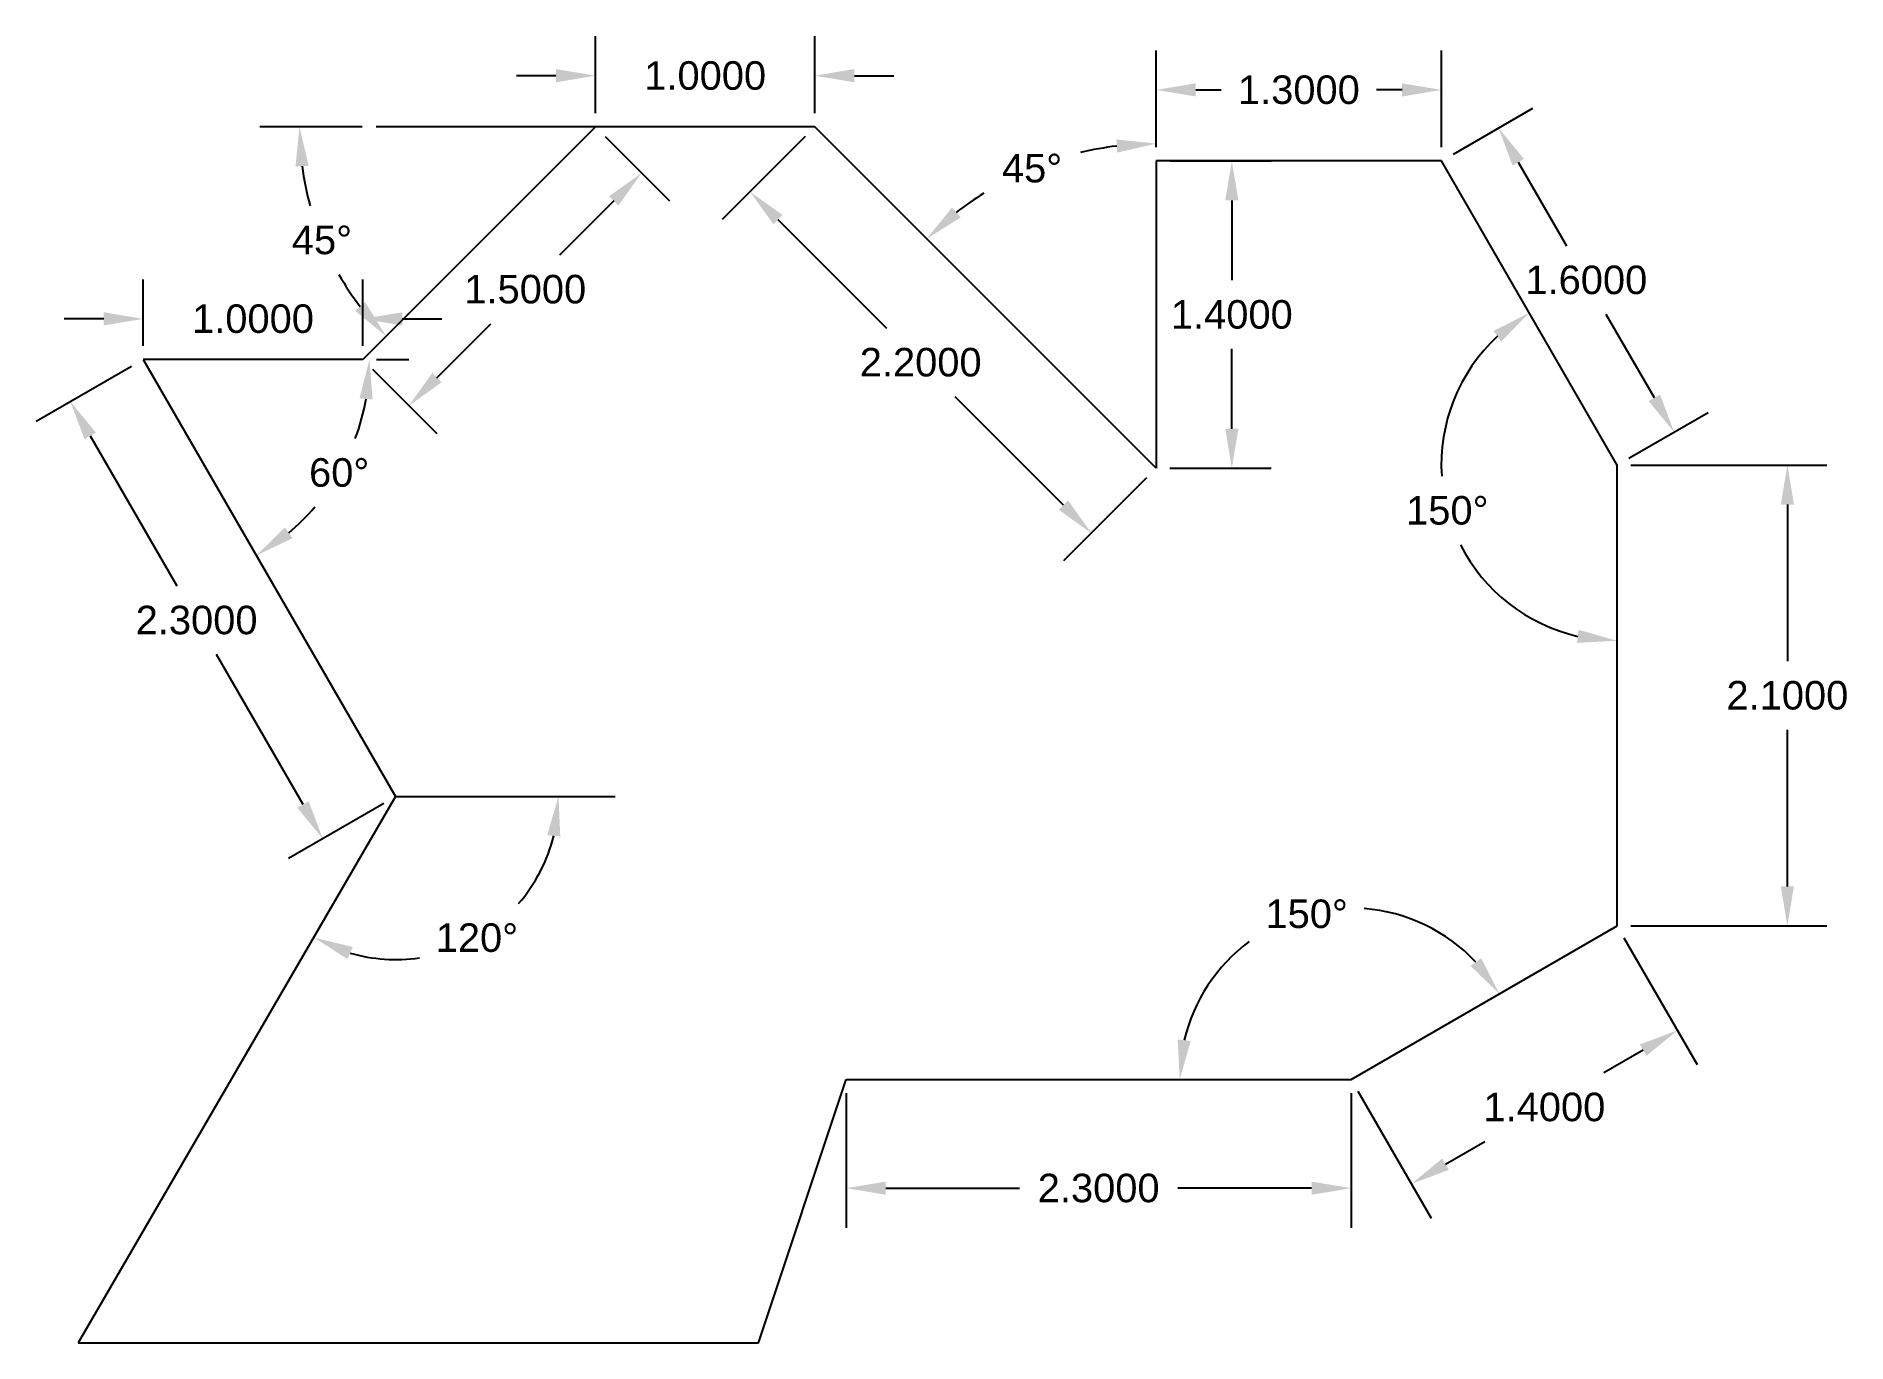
# Model space of a CAD drawing. Header units: inches. Extents: x 0.81 to 9.06, y 1 to 6.95.
import ezdxf

# ---------------------------------------------------------------- set-up
doc = ezdxf.new("R2010")
doc.units = ezdxf.units.IN
doc.header["$MEASUREMENT"] = 0
doc.styles.get("Standard").update_dxf_attribs({"font": 'arial.ttf', "height": 0.13})
doc.dimstyles.get("Standard").update_dxf_attribs({"dimtxt": 0.18, "dimasz": 0.18, "dimexe": 0.18, "dimexo": 0.0625, "dimgap": 0.09, "dimtad": 0, "dimtih": 1, "dimtoh": 1, "dimdec": 4, "dimzin": 0, "dimdsep": 46, "dimtxsty": 'Standard', "dimcen": 0.09, "dimadec": 0, "dimazin": 0, "dimtfac": 1, "dimtdec": 4, "dimtofl": 0, "dimtmove": 0, "dimatfit": 3, "dimfxl": 1, "dimtolj": 1, "dimtzin": 0, "dimarcsym": 0})

# ---------------------------------------------------------------- blocks, each defined once
blk = doc.blocks.new('*D2')
at = {"color": 0, "lineweight": -2, "transparency": 16777216}
for p, q in [((4.5, 2.1375), (4.5, 1.5245)), ((6.8, 2.1375), (6.8, 1.5245)), ((4.68, 1.7045), (5.2893, 1.7045)), ((6.62, 1.7045), (6.0107, 1.7045))]:
    blk.add_line(p, q, dxfattribs=at)
at = {"color": 0, "transparency": 16777216}
for points in [[(4.68, 1.7345), (4.68, 1.6745), (4.5, 1.7045)], [(6.62, 1.7345), (6.62, 1.6745), (6.8, 1.7045)]]:
    blk.add_solid(points, dxfattribs=at)
at = {"layer": 'Defpoints', "color": 0, "transparency": 16777216}
for p in [(4.5, 2.2), (6.8, 2.2), (6.8, 1.7045)]:
    blk.add_point(p, dxfattribs=at)
at = {"color": 0, "transparency": 16777216, "insert": (5.65, 1.7045), "char_height": 0.13, "attachment_point": 5}
blk.add_mtext('\\A1;2.3000', dxfattribs=at)
blk = doc.blocks.new('*D3')
at = {"color": 0, "lineweight": -2, "transparency": 16777216}
for start, end in [(43.23783, 85.60673), (126.45847, 166.76217)]:
    blk.add_arc((6.8, 2.2), 0.7808, start, end, dxfattribs=at)
at = {"color": 0, "transparency": 16777216}
for points in [[(7.3929, 2.7528), (7.3448, 2.717), (7.4762, 2.5904)], [(6.0697, 2.3753), (6.0101, 2.3823), (6.0192, 2.2)]]:
    blk.add_solid(points, dxfattribs=at)
at = {"layer": 'Defpoints', "color": 0, "transparency": 16777216}
for p in [(6.9356, 2.9689), (8.0124, 2.9), (4.5, 2.2), (6.8, 2.2), (6.8, 2.2)]:
    blk.add_point(p, dxfattribs=at)
at = {"color": 0, "transparency": 16777216, "insert": (6.5979, 2.9542), "char_height": 0.13, "attachment_point": 5}
blk.add_mtext('\\A1;150°', dxfattribs=at)
blk = doc.blocks.new('*D4')
at = {"color": 0, "lineweight": -2, "transparency": 16777216}
for p, q in [((8.0437, 2.8459), (8.3774, 2.2679)), ((8.1315, 2.3338), (7.952, 2.2301)), ((6.8312, 2.1459), (7.165, 1.5679)), ((7.2308, 1.8138), (7.4103, 1.9174))]:
    blk.add_line(p, q, dxfattribs=at)
at = {"color": 0, "transparency": 16777216}
for points in [[(8.1165, 2.3597), (8.1465, 2.3078), (8.2874, 2.4238)], [(7.2158, 1.8397), (7.2458, 1.7878), (7.075, 1.7238)]]:
    blk.add_solid(points, dxfattribs=at)
at = {"layer": 'Defpoints', "color": 0, "transparency": 16777216}
for p in [(8.0124, 2.9), (6.8, 2.2), (7.075, 1.7238)]:
    blk.add_point(p, dxfattribs=at)
at = {"color": 0, "transparency": 16777216, "insert": (7.6812, 2.0738), "char_height": 0.13, "attachment_point": 5}
blk.add_mtext('\\A1;1.4000', dxfattribs=at)
blk = doc.blocks.new('*D5')
at = {"color": 0, "lineweight": -2, "transparency": 16777216}
for p, q in [((8.0749, 5), (8.9686, 5)), ((8.7886, 4.82), (8.7886, 4.1064)), ((8.7886, 3.08), (8.7886, 3.7936)), ((8.0749, 2.9), (8.9686, 2.9))]:
    blk.add_line(p, q, dxfattribs=at)
at = {"color": 0, "transparency": 16777216}
for points in [[(8.7586, 4.82), (8.8186, 4.82), (8.7886, 5)], [(8.7586, 3.08), (8.8186, 3.08), (8.7886, 2.9)]]:
    blk.add_solid(points, dxfattribs=at)
at = {"layer": 'Defpoints', "color": 0, "transparency": 16777216}
for p in [(8.0124, 5), (8.0124, 2.9), (8.7886, 2.9)]:
    blk.add_point(p, dxfattribs=at)
at = {"color": 0, "transparency": 16777216, "insert": (8.7886, 3.95), "char_height": 0.13, "attachment_point": 5}
blk.add_mtext('\\A1;2.1000', dxfattribs=at)
blk = doc.blocks.new('*D6')
at = {"color": 0, "lineweight": -2, "transparency": 16777216}
for p, q in [((7.2666, 6.4169), (7.6283, 6.6257)), ((7.5624, 6.3798), (7.7821, 5.9993)), ((8.1824, 5.306), (7.9626, 5.6865)), ((8.0666, 5.0312), (8.4283, 5.2401))]:
    blk.add_line(p, q, dxfattribs=at)
at = {"color": 0, "transparency": 16777216}
for points in [[(7.5883, 6.3948), (7.5364, 6.3648), (7.4724, 6.5357)], [(8.2083, 5.321), (8.1564, 5.291), (8.2724, 5.1501)]]:
    blk.add_solid(points, dxfattribs=at)
at = {"layer": 'Defpoints', "color": 0, "transparency": 16777216}
for p in [(7.2124, 6.3856), (8.2724, 5.1501), (8.0124, 5)]:
    blk.add_point(p, dxfattribs=at)
at = {"color": 0, "transparency": 16777216, "insert": (7.8724, 5.8429), "char_height": 0.13, "attachment_point": 5}
blk.add_mtext('\\A1;1.6000', dxfattribs=at)
blk = doc.blocks.new('*D7')
at = {"color": 0, "lineweight": -2, "transparency": 16777216}
for p, q in [((5.9124, 6.4481), (5.9124, 6.8895)), ((7.2124, 6.4481), (7.2124, 6.8895)), ((6.0924, 6.7095), (6.2089, 6.7095)), ((7.0324, 6.7095), (6.9159, 6.7095))]:
    blk.add_line(p, q, dxfattribs=at)
at = {"color": 0, "transparency": 16777216}
for points in [[(6.0924, 6.7395), (6.0924, 6.6795), (5.9124, 6.7095)], [(7.0324, 6.7395), (7.0324, 6.6795), (7.2124, 6.7095)]]:
    blk.add_solid(points, dxfattribs=at)
at = {"layer": 'Defpoints', "color": 0, "transparency": 16777216}
for p in [(5.9124, 6.7095), (5.9124, 6.3856), (7.2124, 6.3856)]:
    blk.add_point(p, dxfattribs=at)
at = {"color": 0, "transparency": 16777216, "insert": (6.5624, 6.7095), "char_height": 0.13, "attachment_point": 5}
blk.add_mtext('\\A1;1.3000', dxfattribs=at)
blk = doc.blocks.new('*D8')
at = {"color": 0, "lineweight": -2, "transparency": 16777216}
for p, q in [((5.9749, 6.3856), (6.4368, 6.3856)), ((6.2568, 6.2056), (6.2568, 5.842)), ((6.2568, 5.1656), (6.2568, 5.5293)), ((5.9749, 4.9856), (6.4368, 4.9856))]:
    blk.add_line(p, q, dxfattribs=at)
at = {"color": 0, "transparency": 16777216}
for points in [[(6.2268, 6.2056), (6.2868, 6.2056), (6.2568, 6.3856)], [(6.2268, 5.1656), (6.2868, 5.1656), (6.2568, 4.9856)]]:
    blk.add_solid(points, dxfattribs=at)
at = {"layer": 'Defpoints', "color": 0, "transparency": 16777216}
for p in [(5.9124, 6.3856), (5.9124, 4.9856), (6.2568, 4.9856)]:
    blk.add_point(p, dxfattribs=at)
at = {"color": 0, "transparency": 16777216, "insert": (6.2568, 5.6856), "char_height": 0.13, "attachment_point": 5}
blk.add_mtext('\\A1;1.4000', dxfattribs=at)
blk = doc.blocks.new('*D9')
at = {"color": 0, "lineweight": -2, "transparency": 16777216}
for p, q in [((4.3126, 6.4971), (3.9338, 6.1183)), ((4.1884, 6.1183), (4.6825, 5.6241)), ((5.4895, 4.8172), (4.9953, 5.3114)), ((5.8682, 4.9414), (5.4895, 4.5627))]:
    blk.add_line(p, q, dxfattribs=at)
at = {"color": 0, "transparency": 16777216}
for points in [[(4.2096, 6.1395), (4.1672, 6.0971), (4.0611, 6.2456)], [(5.5107, 4.8384), (5.4682, 4.796), (5.6167, 4.6899)]]:
    blk.add_solid(points, dxfattribs=at)
at = {"layer": 'Defpoints', "color": 0, "transparency": 16777216}
for p in [(4.3568, 6.5413), (5.9124, 4.9856), (5.6167, 4.6899)]:
    blk.add_point(p, dxfattribs=at)
at = {"color": 0, "transparency": 16777216, "insert": (4.8389, 5.4678), "char_height": 0.13, "attachment_point": 5}
blk.add_mtext('\\A1;2.2000', dxfattribs=at)
blk = doc.blocks.new('*D10')
at = {"color": 0, "lineweight": -2, "transparency": 16777216}
for p, q in [((3.3568, 6.6038), (3.3568, 6.9542)), ((4.3568, 6.6038), (4.3568, 6.9542)), ((3.1768, 6.7742), (2.9968, 6.7742)), ((4.5368, 6.7742), (4.7168, 6.7742))]:
    blk.add_line(p, q, dxfattribs=at)
at = {"color": 0, "transparency": 16777216}
for points in [[(3.1768, 6.8042), (3.1768, 6.7442), (3.3568, 6.7742)], [(4.5368, 6.8042), (4.5368, 6.7442), (4.3568, 6.7742)]]:
    blk.add_solid(points, dxfattribs=at)
at = {"layer": 'Defpoints', "color": 0, "transparency": 16777216}
for p in [(4.3568, 6.7742), (3.3568, 6.5413), (4.3568, 6.5413)]:
    blk.add_point(p, dxfattribs=at)
at = {"color": 0, "transparency": 16777216, "insert": (3.8568, 6.7742), "char_height": 0.13, "attachment_point": 5}
blk.add_mtext('\\A1;1.0000', dxfattribs=at)
blk = doc.blocks.new('*D11')
at = {"color": 0, "lineweight": -2, "transparency": 16777216}
for p, q in [((3.401, 6.4971), (3.6944, 6.2036)), ((3.4399, 6.2036), (3.1932, 5.957)), ((2.6338, 5.3975), (2.8805, 5.6442)), ((2.3403, 5.4364), (2.6338, 5.143))]:
    blk.add_line(p, q, dxfattribs=at)
at = {"color": 0, "transparency": 16777216}
for points in [[(3.4187, 6.2249), (3.4611, 6.1824), (3.5672, 6.3309)], [(2.6126, 5.4188), (2.655, 5.3763), (2.5065, 5.2703)]]:
    blk.add_solid(points, dxfattribs=at)
at = {"layer": 'Defpoints', "color": 0, "transparency": 16777216}
for p in [(3.3568, 6.5413), (2.2961, 5.4806), (2.5065, 5.2703)]:
    blk.add_point(p, dxfattribs=at)
at = {"color": 0, "transparency": 16777216, "insert": (3.0368, 5.8006), "char_height": 0.13, "attachment_point": 5}
blk.add_mtext('\\A1;1.5000', dxfattribs=at)
blk = doc.blocks.new('*D12')
at = {"color": 0, "lineweight": -2, "transparency": 16777216}
for p, q in [((1.2961, 5.5431), (1.2961, 5.8461)), ((2.2961, 5.5431), (2.2961, 5.8461)), ((1.1161, 5.6661), (0.9361, 5.6661)), ((2.4761, 5.6661), (2.6561, 5.6661))]:
    blk.add_line(p, q, dxfattribs=at)
at = {"color": 0, "transparency": 16777216}
for points in [[(1.1161, 5.6961), (1.1161, 5.6361), (1.2961, 5.6661)], [(2.4761, 5.6961), (2.4761, 5.6361), (2.2961, 5.6661)]]:
    blk.add_solid(points, dxfattribs=at)
at = {"layer": 'Defpoints', "color": 0, "transparency": 16777216}
for p in [(1.2961, 5.6661), (1.2961, 5.4806), (2.2961, 5.4806)]:
    blk.add_point(p, dxfattribs=at)
at = {"color": 0, "transparency": 16777216, "insert": (1.7961, 5.6661), "char_height": 0.13, "attachment_point": 5}
blk.add_mtext('\\A1;1.0000', dxfattribs=at)
blk = doc.blocks.new('*D13')
at = {"color": 0, "lineweight": -2, "transparency": 16777216}
for p, q in [((1.242, 5.4494), (0.8081, 5.1988)), ((1.054, 5.133), (1.4487, 4.4493)), ((2.024, 3.4529), (1.6293, 4.1365)), ((2.392, 3.4575), (1.9581, 3.207))]:
    blk.add_line(p, q, dxfattribs=at)
at = {"color": 0, "transparency": 16777216}
for points in [[(1.08, 5.148), (1.028, 5.118), (0.964, 5.2888)], [(2.05, 3.4679), (1.998, 3.4379), (2.114, 3.297)]]:
    blk.add_solid(points, dxfattribs=at)
at = {"layer": 'Defpoints', "color": 0, "transparency": 16777216}
for p in [(1.2961, 5.4806), (2.4461, 3.4888), (2.114, 3.297)]:
    blk.add_point(p, dxfattribs=at)
at = {"color": 0, "transparency": 16777216, "insert": (1.539, 4.2929), "char_height": 0.13, "attachment_point": 5}
blk.add_mtext('\\A1;2.3000', dxfattribs=at)
blk = doc.blocks.new('*D14')
at = {"color": 0, "lineweight": -2, "transparency": 16777216}
for start, end in [(132.90408, 183.645), (207.00472, 257.09592)]:
    blk.add_arc((8.0124, 5), 0.8009, start, end, dxfattribs=at)
at = {"color": 0, "transparency": 16777216}
for points in [[(7.4494, 5.6108), (7.485, 5.5625), (7.612, 5.6936)], [(7.8369, 4.2491), (7.8302, 4.1895), (8.0124, 4.1991)]]:
    blk.add_solid(points, dxfattribs=at)
at = {"layer": 'Defpoints', "color": 0, "transparency": 16777216}
for p in [(7.2124, 6.3856), (7.2237, 5.1391), (8.0124, 5), (8.0124, 5), (8.0124, 2.9)]:
    blk.add_point(p, dxfattribs=at)
at = {"color": 0, "transparency": 16777216, "insert": (7.2388, 4.7927), "char_height": 0.13, "attachment_point": 5}
blk.add_mtext('\\A1;150°', dxfattribs=at)
blk = doc.blocks.new('*D15')
at = {"color": 0, "lineweight": -2, "transparency": 16777216}
blk.add_line((2.3586, 5.4806), (2.5069, 5.4806), dxfattribs=at)
for start, end in [(339.61681, 349.9821), (310.0179, 319.32988)]:
    blk.add_arc((1.2961, 5.4806), 1.0308, start, end, dxfattribs=at)
at = {"color": 0, "transparency": 16777216}
for points in [[(2.2813, 5.3039), (2.3411, 5.2987), (2.3269, 5.4806)], [(1.9762, 4.6666), (1.9418, 4.7158), (1.8115, 4.5879)]]:
    blk.add_solid(points, dxfattribs=at)
at = {"layer": 'Defpoints', "color": 0, "transparency": 16777216}
for p in [(1.2961, 5.4806), (1.2961, 5.4806), (2.2961, 5.4806), (2.0858, 4.818), (2.4461, 3.4888)]:
    blk.add_point(p, dxfattribs=at)
at = {"color": 0, "transparency": 16777216, "insert": (2.1888, 4.9652), "char_height": 0.13, "attachment_point": 5}
blk.add_mtext('\\A1;60°', dxfattribs=at)
blk = doc.blocks.new('*D16')
at = {"color": 0, "lineweight": -2, "transparency": 16777216}
blk.add_line((5.9124, 6.4481), (5.9124, 6.6447), dxfattribs=at)
for start, end in [(96.97697, 103.52409), (122.10772, 128.02303)]:
    blk.add_arc((5.9124, 4.9856), 1.4791, start, end, dxfattribs=at)
at = {"color": 0, "transparency": 16777216}
for points in [[(5.7309, 6.4837), (5.7346, 6.4238), (5.9124, 6.4647)], [(5.0212, 6.1284), (4.9815, 6.1733), (4.8666, 6.0315)]]:
    blk.add_solid(points, dxfattribs=at)
at = {"layer": 'Defpoints', "color": 0, "transparency": 16777216}
for p in [(4.3568, 6.5413), (5.5296, 6.4143), (5.9124, 6.3856), (5.9124, 4.9856), (5.9124, 4.9856)]:
    blk.add_point(p, dxfattribs=at)
at = {"color": 0, "transparency": 16777216, "insert": (5.3464, 6.3521), "char_height": 0.13, "attachment_point": 5}
blk.add_mtext('\\A1;45°', dxfattribs=at)
blk = doc.blocks.new('*D17')
at = {"color": 0, "lineweight": -2, "transparency": 16777216}
blk.add_line((2.2943, 6.5413), (1.8276, 6.5413), dxfattribs=at)
for start, end in [(187.6494, 195.48479), (209.89316, 217.3506)]:
    blk.add_arc((3.3568, 6.5413), 1.3492, start, end, dxfattribs=at)
at = {"color": 0, "transparency": 16777216}
for points in [[(1.9896, 6.3597), (2.0495, 6.3637), (2.0076, 6.5413)], [(2.3068, 5.7425), (2.2617, 5.703), (2.4027, 5.5872)]]:
    blk.add_solid(points, dxfattribs=at)
at = {"layer": 'Defpoints', "color": 0, "transparency": 16777216}
for p in [(2.3568, 6.5413), (3.3568, 6.5413), (3.3568, 6.5413), (2.0535, 6.1921), (2.2961, 5.4806)]:
    blk.add_point(p, dxfattribs=at)
at = {"color": 0, "transparency": 16777216, "insert": (2.1103, 6.0249), "char_height": 0.13, "attachment_point": 5}
blk.add_mtext('\\A1;45°', dxfattribs=at)
blk = doc.blocks.new('*D18')
at = {"color": 0, "lineweight": -2, "transparency": 16777216}
for start, end in [(319.00023, 346.07193), (253.76851, 278.39329)]:
    blk.add_arc((2.4461, 3.4888), 0.7423, start, end, dxfattribs=at)
at = {"color": 0, "transparency": 16777216}
for points in [[(3.1368, 3.3137), (3.1964, 3.3064), (3.1884, 3.4888)], [(2.2268, 2.7485), (2.2505, 2.8036), (2.0732, 2.847)]]:
    blk.add_solid(points, dxfattribs=at)
at = {"layer": 'Defpoints', "color": 0, "transparency": 16777216}
for p in [(2.4461, 3.4888), (2.4461, 3.4888), (3.4461, 3.4888), (2.5737, 2.7575), (1, 1)]:
    blk.add_point(p, dxfattribs=at)
at = {"color": 0, "transparency": 16777216, "insert": (2.8164, 2.8454), "char_height": 0.13, "attachment_point": 5}
blk.add_mtext('\\A1;120°', dxfattribs=at)

msp = doc.modelspace()

# ---------------------------------------------------------------- linework, layer by layer
for p, q in [((3.3568, 6.54128), (2.29614, 5.48062)), ((3.3568, 6.54128), (2.3568, 6.54128)), ((4.3568, 6.54128), (3.3568, 6.54128)), ((5.91244, 4.98564), (4.3568, 6.54128)), ((7.21244, 6.38564), (5.91244, 6.38564)), ((5.91244, 6.38564), (5.91244, 4.98564)), ((8.01244, 5), (7.21244, 6.38564)), ((2.29614, 5.48062), (1.29614, 5.48062)), ((1.29614, 5.48062), (2.44614, 3.48876)), ((8.01244, 2.9), (8.01244, 5)), ((2.44614, 3.48876), (1, 1)), ((2.44614, 3.48876), (3.44614, 3.48876)), ((6.8, 2.2), (8.01244, 2.9)), ((4.1, 1), (4.5, 2.2)), ((4.5, 2.2), (6.8, 2.2)), ((1, 1), (4.1, 1))]:
    msp.add_line(p, q)

# ---------------------------------------------------------------- dimensions: what is measured, and where the dimension line sits
for p1, p2, distance, picture, middle in [((3.3568, 6.54128), (4.3568, 6.54128), 0.23288, '*D10', (3.8568, 6.77416)), ((7.21244, 6.38564), (5.91244, 6.38564), -0.32388, '*D7', (6.56244, 6.70952)), ((7.21244, 6.38564), (8.01244, 5), 0.30014, '*D6', (7.87237, 5.84289)), ((3.3568, 6.54128), (2.29614, 5.48062), 0.29749, '*D11', (3.03683, 5.80059)), ((4.3568, 6.54128), (5.91244, 4.98564), -0.41819, '*D9', (4.83891, 5.46775)), ((5.91244, 6.38564), (5.91244, 4.98564), 0.34438, '*D8', (6.25682, 5.68564)), ((2.29614, 5.48062), (1.29614, 5.48062), -0.18553, '*D12', (1.79614, 5.66615)), ((1.29614, 5.48062), (2.44614, 3.48876), -0.38356, '*D13', (1.53897, 4.29291)), ((8.01244, 2.9), (6.8, 2.2), 0.54991, '*D4', (7.68117, 2.07377))]:
    dim = msp.add_aligned_dim(p1=p1, p2=p2, distance=distance, dimstyle='Standard')
    dim.commit()
    dim.dimension.update_dxf_attribs({"geometry": picture, "text_midpoint": middle})
for base, line1, line2, picture, middle in [((5.52962, 6.41434), ((5.91244, 4.98564), (4.3568, 6.54128)), ((5.91244, 6.38564), (5.91244, 4.98564)), '*D16', (5.34641, 6.35215)), ((2.05353, 6.19207), ((3.3568, 6.54128), (2.29614, 5.48062)), ((3.3568, 6.54128), (2.3568, 6.54128)), '*D17', (2.11026, 6.02494)), ((7.22369, 5.13908), ((8.01244, 2.9), (8.01244, 5)), ((8.01244, 5), (7.21244, 6.38564)), '*D14', (7.23881, 4.79271)), ((2.08577, 4.81803), ((1.29614, 5.48062), (2.44614, 3.48876)), ((2.29614, 5.48062), (1.29614, 5.48062)), '*D15', (2.18883, 4.96522)), ((2.57368, 2.75751), ((2.44614, 3.48876), (3.44614, 3.48876)), ((2.44614, 3.48876), (1, 1)), '*D18', (2.81639, 2.8454)), ((6.93559, 2.96895), ((4.5, 2.2), (6.8, 2.2)), ((6.8, 2.2), (8.01244, 2.9)), '*D3', (6.59791, 2.9542))]:
    dim = msp.add_angular_dim_2l(base=base, line1=line1, line2=line2, dimstyle='Standard')
    dim.commit()
    dim.dimension.update_dxf_attribs({"geometry": picture, "text_midpoint": middle})
dim = msp.add_linear_dim(base=(8.78861, 2.9), p1=(8.01244, 5), p2=(8.01244, 2.9), angle=90, dimstyle='Standard')
dim.commit()
dim.dimension.update_dxf_attribs({"geometry": '*D5', "text_midpoint": (8.78861, 3.95)})
dim = msp.add_linear_dim(base=(6.8, 1.7045), p1=(4.5, 2.2), p2=(6.8, 2.2), dimstyle='Standard')
dim.commit()
dim.dimension.update_dxf_attribs({"geometry": '*D2', "text_midpoint": (5.65, 1.7045)})

doc.saveas('drawing.dxf')
